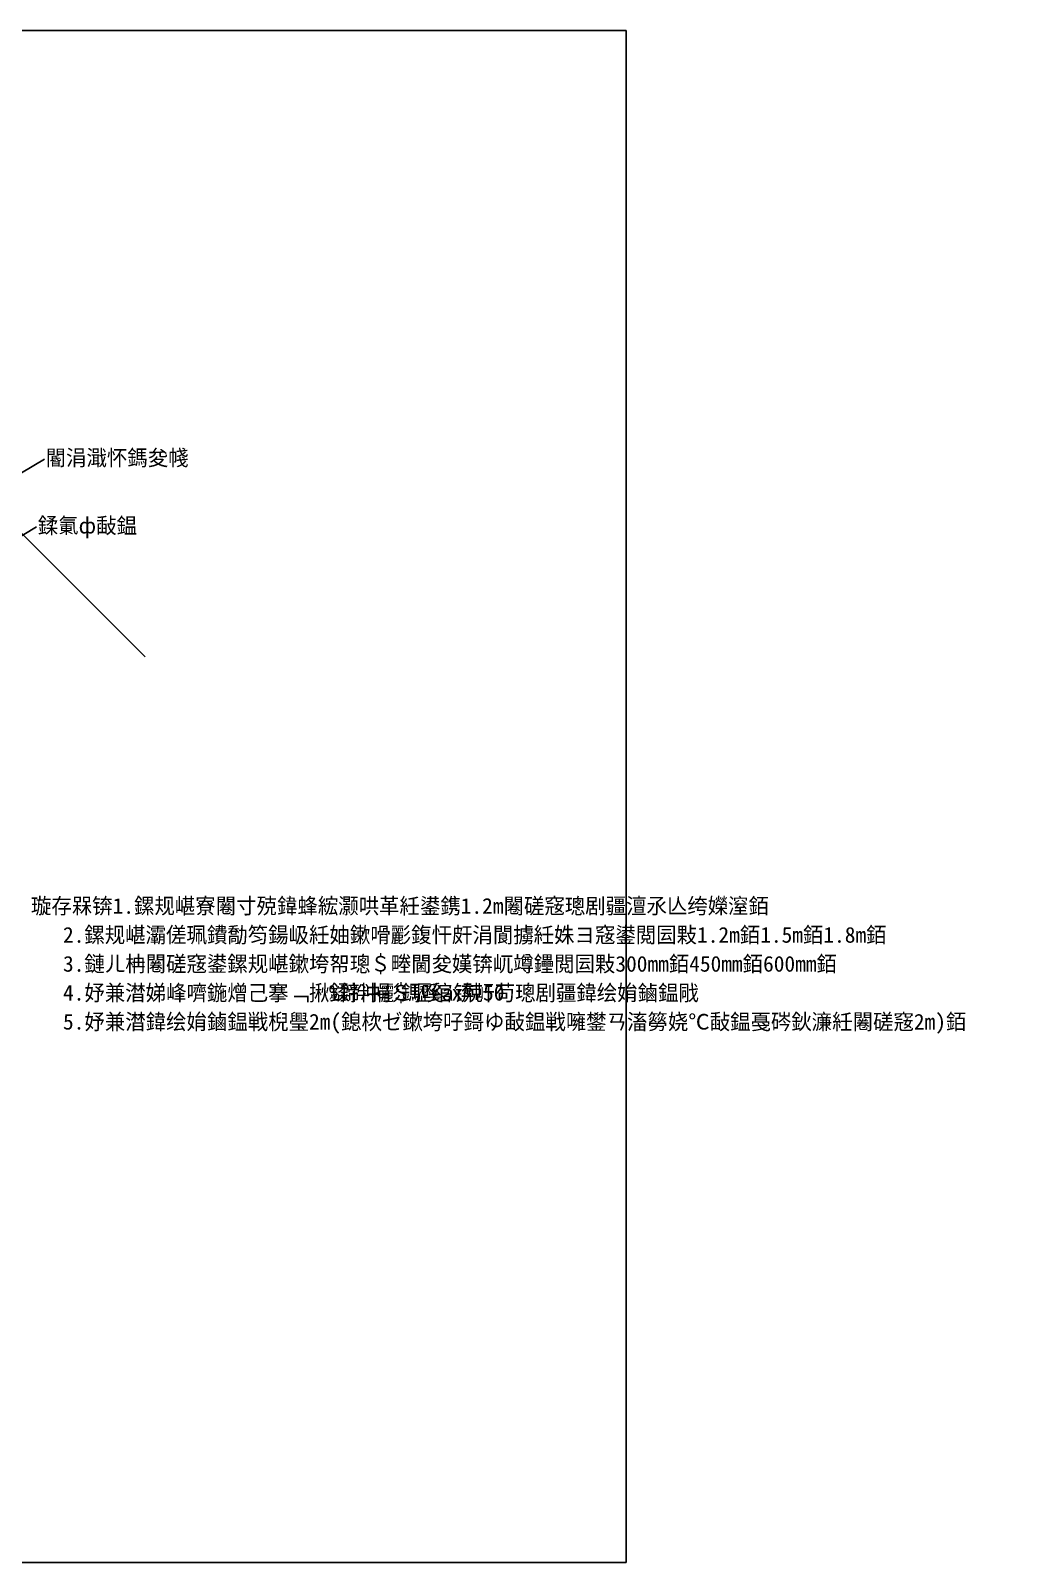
# Model space of a CAD drawing. Header units: metres. Extents: x 0 to 228, y 0 to 136.
# Drawn here: x 140 to 227.6, y 0 to 136.5 of the extents above; entities that cross this region are included whole.
import ezdxf

# ---------------------------------------------------------------- set-up
doc = ezdxf.new("R2010")
doc.units = ezdxf.units.M
doc.layers.add(' ', color=7, linetype='Continuous')

msp = doc.modelspace()

# ---------------------------------------------------------------- linework, layer by layer
at = {"layer": ' '}
for p, q in [((125.86, 105.02), (150.18, 80.7)), ((135.79, 95.09), (141.21, 98.32)), ((135.09, 89.04), (140.51, 92.27))]:
    msp.add_line(p, q, dxfattribs=at)
for p, q in [((193.05, 136.5), (0, 136.5)), ((193.05, 0), (193.05, 136.5)), ((0, 0), (193.05, 0))]:
    msp.add_line(p, q)

# ---------------------------------------------------------------- texts
for s, p in [('閽涓濈怀鎷夋帴', (141.32, 97.74)), ('鍒氭ф敮鎾', (140.62, 91.69)), ('璇存槑锛1.鏍规嵁寮闂寸殑鍏蜂綋灏哄革紝鍙鎸1.2m闂磋窛璁剧疆澶氶亾绔嬫潌銆', (140.01, 57.8)), ('   2.鏍规嵁灞傞珮鐨勪笉鍚岋紝妯鏉嗗彲鍑忓皯涓閬擄紝姝ヨ窛鍙閲囩敤1.2m銆1.5m銆1.8m銆', (140.01, 55.22)), ('   3.鏈ㄦ柟闂磋窛鍙鏍规嵁鏉垮帤璁＄畻閫夋嫨锛屼竴鑸閲囩敤300mm銆450mm銆600mm銆', (140.01, 52.64)), ('   4.妤兼澘娣峰嚌鍦熷己搴﹁揪鍒拌捐＄瓑绾х殑50', (140.01, 50.06)), ('%鍗冲彲鎷嗘ā锛屽苟璁剧疆鍏绘姢鏀鎾戙', (166.57, 50.06)), ('   5.妤兼澘鍏绘姢鏀鎾戦棿璺2m(鎴栨ゼ鏉垮吇鎶ゆ敮鎾戦噰鐢ㄢ滀簩娆℃敮鎾戞硶鈥濓紝闂磋窛2m)銆', (140.01, 47.48))]:
    msp.add_text(s, height=1.4).set_placement(p)

doc.saveas('drawing.dxf')
